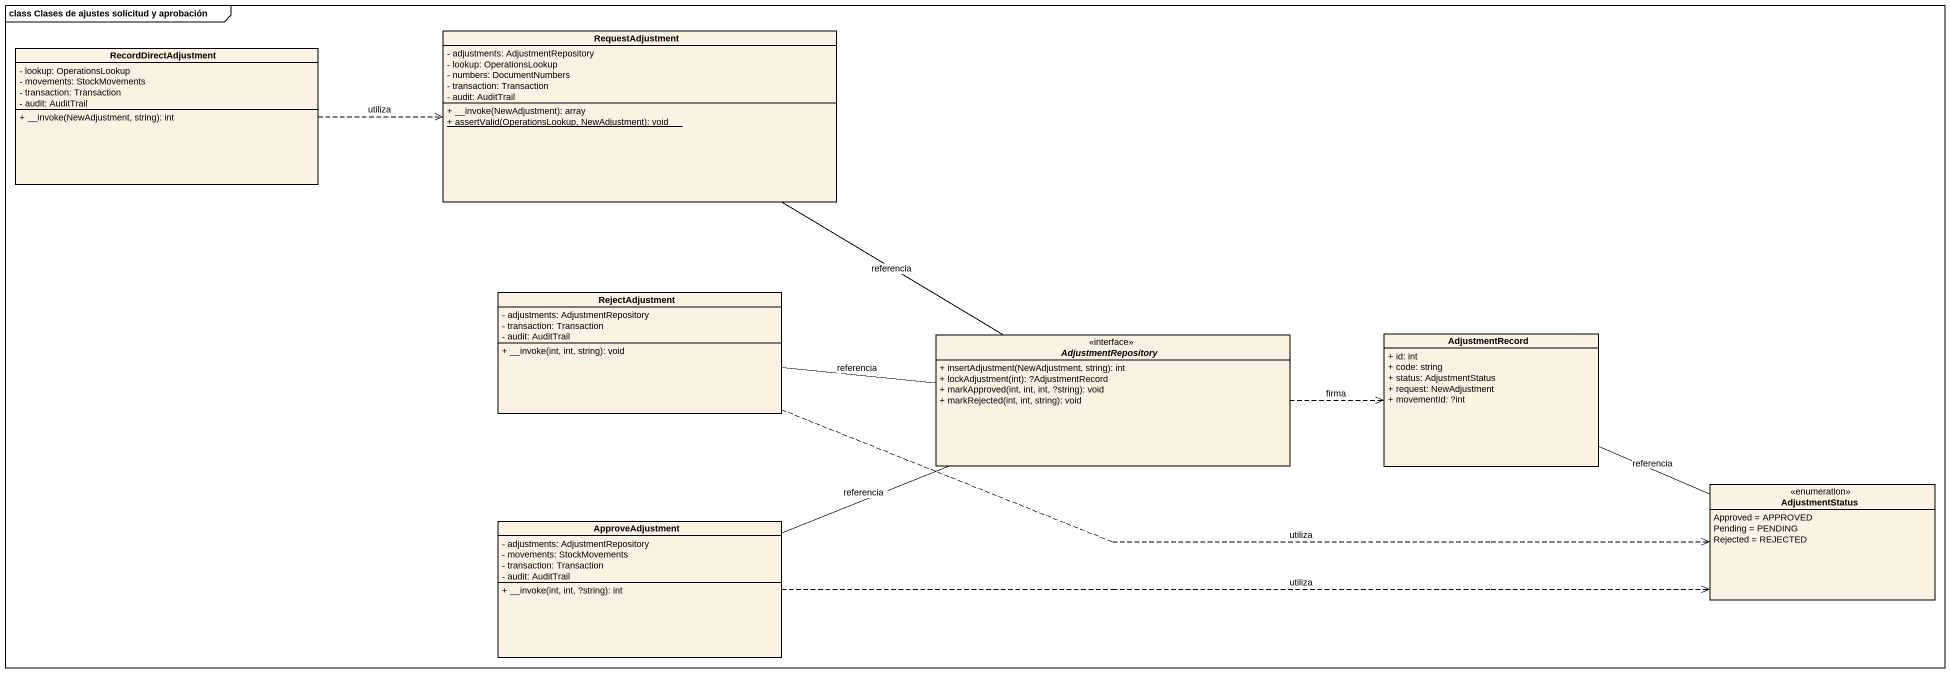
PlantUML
@startuml
mainframe class Clases de ajustes solicitud y aprobación
hide circle
hide empty members
skinparam classAttributeIconSize 0
class RequestAdjustment {
  - adjustments: AdjustmentRepository
  - lookup: OperationsLookup
  - numbers: DocumentNumbers
  - transaction: Transaction
  - audit: AuditTrail
  + __invoke(NewAdjustment): array
  {static} + assertValid(OperationsLookup, NewAdjustment): void
}
class RecordDirectAdjustment {
  - lookup: OperationsLookup
  - movements: StockMovements
  - transaction: Transaction
  - audit: AuditTrail
  + __invoke(NewAdjustment, string): int
}
class RejectAdjustment {
  - adjustments: AdjustmentRepository
  - transaction: Transaction
  - audit: AuditTrail
  + __invoke(int, int, string): void
}
interface AdjustmentRepository {
  + insertAdjustment(NewAdjustment, string): int
  + lockAdjustment(int): ?AdjustmentRecord
  + markApproved(int, int, int, ?string): void
  + markRejected(int, int, string): void
}
class AdjustmentRecord {
  + id: int
  + code: string
  + status: AdjustmentStatus
  + request: NewAdjustment
  + movementId: ?int
}
enum AdjustmentStatus {
  Approved = APPROVED
  Pending = PENDING
  Rejected = REJECTED
}
class ApproveAdjustment {
  - adjustments: AdjustmentRepository
  - movements: StockMovements
  - transaction: Transaction
  - audit: AuditTrail
  + __invoke(int, int, ?string): int
}
RequestAdjustment -- AdjustmentRepository : referencia
RecordDirectAdjustment .right.> RequestAdjustment : utiliza
RejectAdjustment -right- AdjustmentRepository : referencia
RejectAdjustment .right.> AdjustmentStatus : utiliza
AdjustmentRepository .right.> AdjustmentRecord : firma
AdjustmentRecord -right- AdjustmentStatus : referencia
ApproveAdjustment -right- AdjustmentRepository : referencia
ApproveAdjustment .right.> AdjustmentStatus : utiliza
@enduml
